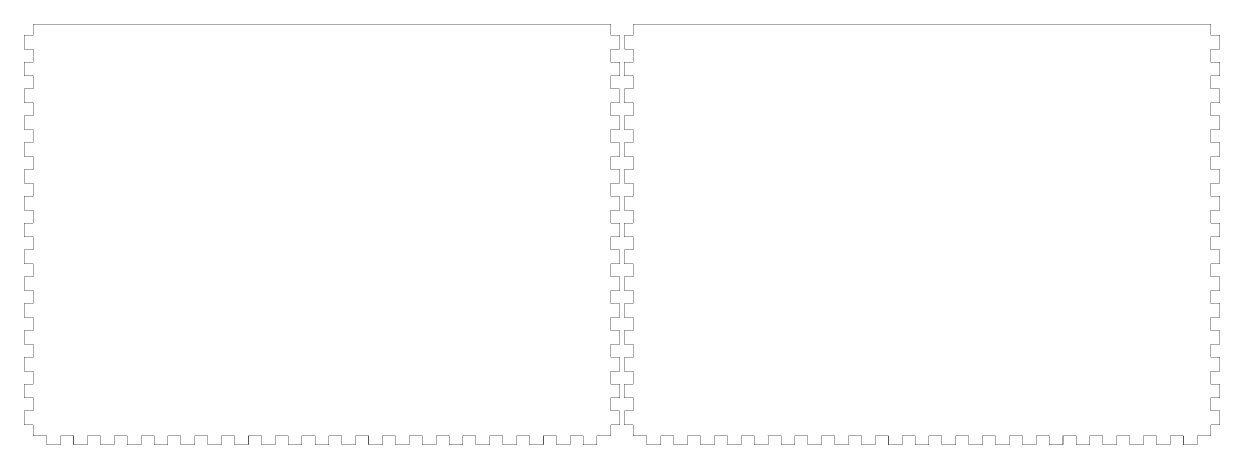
# Model space of a CAD drawing. Extents: x 1 to 1342, y 1 to 618.
# Drawn here: x 673 to 1342, y 1 to 237 of the extents above; entities that cross this region are included whole.
import ezdxf

# ---------------------------------------------------------------- set-up
doc = ezdxf.new("R2010")
doc.units = 0
doc.layers.get('0').update_dxf_attribs({"linetype": 'CONTINUOUS'})

msp = doc.modelspace()

# ---------------------------------------------------------------- linework, layer by layer
at = {"color": 0, "const_width": 0.2}
for points in [[(677.778, 236.761), (677.76, 236.761), (677.704, 236.732), (677.676, 236.678), (677.676, 236.66)], [(677.676, 236.66), (677.676, 230.411)], [(1000.78, 236.761), (677.778, 236.761)], [(1000.88, 236.66), (1000.88, 236.678), (1000.85, 236.732), (1000.79, 236.761), (1000.78, 236.761)], [(1000.88, 230.411), (1000.88, 236.66)], [(1013.48, 236.761), (1013.46, 236.761), (1013.4, 236.732), (1013.38, 236.678), (1013.38, 236.66)], [(1013.38, 236.66), (1013.38, 230.411)], [(1336.48, 236.761), (1013.48, 236.761)], [(1336.58, 236.66), (1336.58, 236.678), (1336.55, 236.732), (1336.49, 236.761), (1336.48, 236.761)], [(1336.58, 230.411), (1336.58, 236.66)], [(677.778, 230.511), (672.779, 230.511), (672.761, 230.511), (672.705, 230.482), (672.677, 230.429), (672.677, 230.411)], [(672.677, 230.411), (672.677, 222.91), (672.677, 222.893), (672.705, 222.84), (672.761, 222.81), (672.779, 222.81)], [(677.676, 230.411), (677.676, 230.429), (677.704, 230.482), (677.76, 230.511), (677.778, 230.511)], [(1005.78, 230.511), (1000.78, 230.511), (1000.79, 230.511), (1000.85, 230.482), (1000.88, 230.429), (1000.88, 230.411)], [(1005.88, 222.91), (1005.88, 230.411), (1005.88, 230.429), (1005.85, 230.482), (1005.79, 230.511), (1005.78, 230.511)], [(1013.48, 230.511), (1008.48, 230.511), (1008.46, 230.511), (1008.4, 230.482), (1008.38, 230.429), (1008.38, 230.411)], [(1008.38, 230.411), (1008.38, 222.91), (1008.38, 222.893), (1008.4, 222.84), (1008.46, 222.81), (1008.48, 222.81)], [(1013.38, 230.411), (1013.38, 230.429), (1013.4, 230.482), (1013.46, 230.511), (1013.48, 230.511)], [(1341.48, 230.511), (1336.48, 230.511), (1336.49, 230.511), (1336.55, 230.482), (1336.58, 230.429), (1336.58, 230.411)], [(1341.58, 222.91), (1341.58, 230.411), (1341.58, 230.429), (1341.55, 230.482), (1341.49, 230.511), (1341.48, 230.511)], [(672.779, 222.81), (677.778, 222.81), (677.76, 222.81), (677.704, 222.84), (677.676, 222.893), (677.676, 222.91)], [(677.676, 222.91), (677.676, 215.409)], [(1000.88, 222.91), (1000.88, 222.893), (1000.85, 222.84), (1000.79, 222.81), (1000.78, 222.81)], [(1000.78, 222.81), (1005.78, 222.81), (1005.79, 222.81), (1005.85, 222.84), (1005.88, 222.893), (1005.88, 222.91)], [(1000.88, 215.409), (1000.88, 222.91)], [(1008.48, 222.81), (1013.48, 222.81), (1013.46, 222.81), (1013.4, 222.84), (1013.38, 222.893), (1013.38, 222.91)], [(1013.38, 222.91), (1013.38, 215.409)], [(1336.58, 222.91), (1336.58, 222.893), (1336.55, 222.84), (1336.49, 222.81), (1336.48, 222.81)], [(1336.48, 222.81), (1341.48, 222.81), (1341.49, 222.81), (1341.55, 222.84), (1341.58, 222.893), (1341.58, 222.91)], [(1336.58, 215.409), (1336.58, 222.91)], [(677.778, 215.51), (672.779, 215.51), (672.761, 215.51), (672.705, 215.481), (672.677, 215.427), (672.677, 215.409)], [(672.677, 215.409), (672.677, 207.909), (672.677, 207.892), (672.705, 207.838), (672.761, 207.808), (672.779, 207.808)], [(677.676, 215.409), (677.676, 215.427), (677.704, 215.481), (677.76, 215.51), (677.778, 215.51)], [(1005.78, 215.51), (1000.78, 215.51), (1000.79, 215.51), (1000.85, 215.481), (1000.88, 215.427), (1000.88, 215.409)], [(1005.88, 207.909), (1005.88, 215.409), (1005.88, 215.427), (1005.85, 215.481), (1005.79, 215.51), (1005.78, 215.51)], [(1013.48, 215.51), (1008.48, 215.51), (1008.46, 215.51), (1008.4, 215.481), (1008.38, 215.427), (1008.38, 215.409)], [(1008.38, 215.409), (1008.38, 207.909), (1008.38, 207.892), (1008.4, 207.838), (1008.46, 207.808), (1008.48, 207.808)], [(1013.38, 215.409), (1013.38, 215.427), (1013.4, 215.481), (1013.46, 215.51), (1013.48, 215.51)], [(1341.48, 215.51), (1336.48, 215.51), (1336.49, 215.51), (1336.55, 215.481), (1336.58, 215.427), (1336.58, 215.409)], [(1341.58, 207.909), (1341.58, 215.409), (1341.58, 215.427), (1341.55, 215.481), (1341.49, 215.51), (1341.48, 215.51)], [(672.779, 207.808), (677.778, 207.808), (677.76, 207.808), (677.704, 207.838), (677.676, 207.892), (677.676, 207.909)], [(677.676, 207.909), (677.676, 200.408)], [(1000.88, 207.909), (1000.88, 207.892), (1000.85, 207.838), (1000.79, 207.808), (1000.78, 207.808)], [(1000.78, 207.808), (1005.78, 207.808), (1005.79, 207.808), (1005.85, 207.838), (1005.88, 207.892), (1005.88, 207.909)], [(1000.88, 200.408), (1000.88, 207.909)], [(1008.48, 207.808), (1013.48, 207.808), (1013.46, 207.808), (1013.4, 207.838), (1013.38, 207.892), (1013.38, 207.909)], [(1013.38, 207.909), (1013.38, 200.408)], [(1336.58, 207.909), (1336.58, 207.892), (1336.55, 207.838), (1336.49, 207.808), (1336.48, 207.808)], [(1336.48, 207.808), (1341.48, 207.808), (1341.49, 207.808), (1341.55, 207.838), (1341.58, 207.892), (1341.58, 207.909)], [(1336.58, 200.408), (1336.58, 207.909)], [(677.778, 200.509), (672.779, 200.509), (672.761, 200.509), (672.705, 200.48), (672.677, 200.426), (672.677, 200.408)], [(672.677, 200.408), (672.677, 192.907), (672.677, 192.891), (672.705, 192.837), (672.761, 192.807), (672.779, 192.807)], [(677.676, 200.408), (677.676, 200.426), (677.704, 200.48), (677.76, 200.509), (677.778, 200.509)], [(1005.78, 200.509), (1000.78, 200.509), (1000.79, 200.509), (1000.85, 200.48), (1000.88, 200.426), (1000.88, 200.408)], [(1005.88, 192.907), (1005.88, 200.408), (1005.88, 200.426), (1005.85, 200.48), (1005.79, 200.509), (1005.78, 200.509)], [(1013.48, 200.509), (1008.48, 200.509), (1008.46, 200.509), (1008.4, 200.48), (1008.38, 200.426), (1008.38, 200.408)], [(1008.38, 200.408), (1008.38, 192.907), (1008.38, 192.891), (1008.4, 192.837), (1008.46, 192.807), (1008.48, 192.807)], [(1013.38, 200.408), (1013.38, 200.426), (1013.4, 200.48), (1013.46, 200.509), (1013.48, 200.509)], [(1341.48, 200.509), (1336.48, 200.509), (1336.49, 200.509), (1336.55, 200.48), (1336.58, 200.426), (1336.58, 200.408)], [(1341.58, 192.907), (1341.58, 200.408), (1341.58, 200.426), (1341.55, 200.48), (1341.49, 200.509), (1341.48, 200.509)], [(672.779, 192.807), (677.778, 192.807), (677.76, 192.807), (677.704, 192.837), (677.676, 192.891), (677.676, 192.907)], [(677.676, 192.907), (677.676, 185.407)], [(1000.88, 192.907), (1000.88, 192.891), (1000.85, 192.837), (1000.79, 192.807), (1000.78, 192.807)], [(1000.78, 192.807), (1005.78, 192.807), (1005.79, 192.807), (1005.85, 192.837), (1005.88, 192.891), (1005.88, 192.907)], [(1000.88, 185.407), (1000.88, 192.907)], [(1008.48, 192.807), (1013.48, 192.807), (1013.46, 192.807), (1013.4, 192.837), (1013.38, 192.891), (1013.38, 192.907)], [(1013.38, 192.907), (1013.38, 185.407)], [(1336.58, 192.907), (1336.58, 192.891), (1336.55, 192.837), (1336.49, 192.807), (1336.48, 192.807)], [(1336.48, 192.807), (1341.48, 192.807), (1341.49, 192.807), (1341.55, 192.837), (1341.58, 192.891), (1341.58, 192.907)], [(1336.58, 185.407), (1336.58, 192.907)], [(677.778, 185.507), (672.779, 185.507), (672.761, 185.507), (672.705, 185.479), (672.677, 185.425), (672.677, 185.407)], [(672.677, 185.407), (672.677, 177.906), (672.677, 177.89), (672.705, 177.836), (672.761, 177.806), (672.779, 177.806)], [(677.676, 185.407), (677.676, 185.425), (677.704, 185.479), (677.76, 185.507), (677.778, 185.507)], [(1005.78, 185.507), (1000.78, 185.507), (1000.79, 185.507), (1000.85, 185.479), (1000.88, 185.425), (1000.88, 185.407)], [(1005.88, 177.906), (1005.88, 185.407), (1005.88, 185.425), (1005.85, 185.479), (1005.79, 185.507), (1005.78, 185.507)], [(1013.48, 185.507), (1008.48, 185.507), (1008.46, 185.507), (1008.4, 185.479), (1008.38, 185.425), (1008.38, 185.407)], [(1008.38, 185.407), (1008.38, 177.906), (1008.38, 177.89), (1008.4, 177.836), (1008.46, 177.806), (1008.48, 177.806)], [(1013.38, 185.407), (1013.38, 185.425), (1013.4, 185.479), (1013.46, 185.507), (1013.48, 185.507)], [(1341.48, 185.507), (1336.48, 185.507), (1336.49, 185.507), (1336.55, 185.479), (1336.58, 185.425), (1336.58, 185.407)], [(1341.58, 177.906), (1341.58, 185.407), (1341.58, 185.425), (1341.55, 185.479), (1341.49, 185.507), (1341.48, 185.507)], [(672.779, 177.806), (677.778, 177.806), (677.76, 177.806), (677.704, 177.836), (677.676, 177.89), (677.676, 177.906)], [(677.676, 177.906), (677.676, 170.405)], [(1000.88, 177.906), (1000.88, 177.89), (1000.85, 177.836), (1000.79, 177.806), (1000.78, 177.806)], [(1000.78, 177.806), (1005.78, 177.806), (1005.79, 177.806), (1005.85, 177.836), (1005.88, 177.89), (1005.88, 177.906)], [(1000.88, 170.405), (1000.88, 177.906)], [(1008.48, 177.806), (1013.48, 177.806), (1013.46, 177.806), (1013.4, 177.836), (1013.38, 177.89), (1013.38, 177.906)], [(1013.38, 177.906), (1013.38, 170.405)], [(1336.58, 177.906), (1336.58, 177.89), (1336.55, 177.836), (1336.49, 177.806), (1336.48, 177.806)], [(1336.48, 177.806), (1341.48, 177.806), (1341.49, 177.806), (1341.55, 177.836), (1341.58, 177.89), (1341.58, 177.906)], [(1336.58, 170.405), (1336.58, 177.906)], [(677.778, 170.506), (672.779, 170.506), (672.761, 170.506), (672.705, 170.477), (672.677, 170.423), (672.677, 170.405)], [(672.677, 170.405), (672.677, 162.905), (672.677, 162.888), (672.705, 162.834), (672.761, 162.804), (672.779, 162.804)], [(677.676, 170.405), (677.676, 170.423), (677.704, 170.477), (677.76, 170.506), (677.778, 170.506)], [(1005.78, 170.506), (1000.78, 170.506), (1000.79, 170.506), (1000.85, 170.477), (1000.88, 170.423), (1000.88, 170.405)], [(1005.88, 162.905), (1005.88, 170.405), (1005.88, 170.423), (1005.85, 170.477), (1005.79, 170.506), (1005.78, 170.506)], [(1013.48, 170.506), (1008.48, 170.506), (1008.46, 170.506), (1008.4, 170.477), (1008.38, 170.423), (1008.38, 170.405)], [(1008.38, 170.405), (1008.38, 162.905), (1008.38, 162.888), (1008.4, 162.834), (1008.46, 162.804), (1008.48, 162.804)], [(1013.38, 170.405), (1013.38, 170.423), (1013.4, 170.477), (1013.46, 170.506), (1013.48, 170.506)], [(1341.48, 170.506), (1336.48, 170.506), (1336.49, 170.506), (1336.55, 170.477), (1336.58, 170.423), (1336.58, 170.405)], [(1341.58, 162.905), (1341.58, 170.405), (1341.58, 170.423), (1341.55, 170.477), (1341.49, 170.506), (1341.48, 170.506)], [(672.779, 162.804), (677.778, 162.804), (677.76, 162.804), (677.704, 162.834), (677.676, 162.888), (677.676, 162.905)], [(677.676, 162.905), (677.676, 155.404)], [(1000.88, 162.905), (1000.88, 162.888), (1000.85, 162.834), (1000.79, 162.804), (1000.78, 162.804)], [(1000.78, 162.804), (1005.78, 162.804), (1005.79, 162.804), (1005.85, 162.834), (1005.88, 162.888), (1005.88, 162.905)], [(1000.88, 155.404), (1000.88, 162.905)], [(1008.48, 162.804), (1013.48, 162.804), (1013.46, 162.804), (1013.4, 162.834), (1013.38, 162.888), (1013.38, 162.905)], [(1013.38, 162.905), (1013.38, 155.404)], [(1336.58, 162.905), (1336.58, 162.888), (1336.55, 162.834), (1336.49, 162.804), (1336.48, 162.804)], [(1336.48, 162.804), (1341.48, 162.804), (1341.49, 162.804), (1341.55, 162.834), (1341.58, 162.888), (1341.58, 162.905)], [(1336.58, 155.404), (1336.58, 162.905)], [(677.778, 155.505), (672.779, 155.505), (672.761, 155.505), (672.705, 155.476), (672.677, 155.422), (672.677, 155.404)], [(672.677, 155.404), (672.677, 147.903), (672.677, 147.887), (672.705, 147.833), (672.761, 147.803), (672.779, 147.803)], [(677.676, 155.404), (677.676, 155.422), (677.704, 155.476), (677.76, 155.505), (677.778, 155.505)], [(1005.78, 155.505), (1000.78, 155.505), (1000.79, 155.505), (1000.85, 155.476), (1000.88, 155.422), (1000.88, 155.404)], [(1005.88, 147.903), (1005.88, 155.404), (1005.88, 155.422), (1005.85, 155.476), (1005.79, 155.505), (1005.78, 155.505)], [(1013.48, 155.505), (1008.48, 155.505), (1008.46, 155.505), (1008.4, 155.476), (1008.38, 155.422), (1008.38, 155.404)], [(1008.38, 155.404), (1008.38, 147.903), (1008.38, 147.887), (1008.4, 147.833), (1008.46, 147.803), (1008.48, 147.803)], [(1013.38, 155.404), (1013.38, 155.422), (1013.4, 155.476), (1013.46, 155.505), (1013.48, 155.505)], [(1341.48, 155.505), (1336.48, 155.505), (1336.49, 155.505), (1336.55, 155.476), (1336.58, 155.422), (1336.58, 155.404)], [(1341.58, 147.903), (1341.58, 155.404), (1341.58, 155.422), (1341.55, 155.476), (1341.49, 155.505), (1341.48, 155.505)], [(672.779, 147.803), (677.778, 147.803), (677.76, 147.803), (677.704, 147.833), (677.676, 147.887), (677.676, 147.903)], [(677.676, 147.903), (677.676, 140.403)], [(1000.88, 147.903), (1000.88, 147.887), (1000.85, 147.833), (1000.79, 147.803), (1000.78, 147.803)], [(1000.78, 147.803), (1005.78, 147.803), (1005.79, 147.803), (1005.85, 147.833), (1005.88, 147.887), (1005.88, 147.903)], [(1000.88, 140.403), (1000.88, 147.903)], [(1008.48, 147.803), (1013.48, 147.803), (1013.46, 147.803), (1013.4, 147.833), (1013.38, 147.887), (1013.38, 147.903)], [(1013.38, 147.903), (1013.38, 140.403)], [(1336.58, 147.903), (1336.58, 147.887), (1336.55, 147.833), (1336.49, 147.803), (1336.48, 147.803)], [(1336.48, 147.803), (1341.48, 147.803), (1341.49, 147.803), (1341.55, 147.833), (1341.58, 147.887), (1341.58, 147.903)], [(1336.58, 140.403), (1336.58, 147.903)], [(677.778, 140.503), (672.779, 140.503), (672.761, 140.503), (672.705, 140.474), (672.677, 140.421), (672.677, 140.403)], [(677.676, 140.403), (677.676, 140.421), (677.704, 140.474), (677.76, 140.503), (677.778, 140.503)], [(1005.78, 140.503), (1000.78, 140.503), (1000.79, 140.503), (1000.85, 140.474), (1000.88, 140.421), (1000.88, 140.403)], [(1005.88, 132.902), (1005.88, 140.403), (1005.88, 140.421), (1005.85, 140.474), (1005.79, 140.503), (1005.78, 140.503)], [(1013.48, 140.503), (1008.48, 140.503), (1008.46, 140.503), (1008.4, 140.474), (1008.38, 140.421), (1008.38, 140.403)], [(1013.38, 140.403), (1013.38, 140.421), (1013.4, 140.474), (1013.46, 140.503), (1013.48, 140.503)], [(1341.48, 140.503), (1336.48, 140.503), (1336.49, 140.503), (1336.55, 140.474), (1336.58, 140.421), (1336.58, 140.403)], [(1341.58, 132.902), (1341.58, 140.403), (1341.58, 140.421), (1341.55, 140.474), (1341.49, 140.503), (1341.48, 140.503)], [(672.677, 140.403), (672.677, 132.902), (672.677, 132.886), (672.705, 132.832), (672.761, 132.801), (672.779, 132.801)], [(1008.38, 140.403), (1008.38, 132.902), (1008.38, 132.886), (1008.4, 132.832), (1008.46, 132.801), (1008.48, 132.801)], [(672.779, 132.801), (677.778, 132.801), (677.76, 132.801), (677.704, 132.832), (677.676, 132.886), (677.676, 132.902)], [(677.676, 132.902), (677.676, 125.402)], [(1000.88, 132.902), (1000.88, 132.886), (1000.85, 132.832), (1000.79, 132.801), (1000.78, 132.801)], [(1000.78, 132.801), (1005.78, 132.801), (1005.79, 132.801), (1005.85, 132.832), (1005.88, 132.886), (1005.88, 132.902)], [(1000.88, 125.402), (1000.88, 132.902)], [(1008.48, 132.801), (1013.48, 132.801), (1013.46, 132.801), (1013.4, 132.832), (1013.38, 132.886), (1013.38, 132.902)], [(1013.38, 132.902), (1013.38, 125.402)], [(1336.58, 132.902), (1336.58, 132.886), (1336.55, 132.832), (1336.49, 132.801), (1336.48, 132.801)], [(1336.48, 132.801), (1341.48, 132.801), (1341.49, 132.801), (1341.55, 132.832), (1341.58, 132.886), (1341.58, 132.902)], [(1336.58, 125.402), (1336.58, 132.902)], [(677.778, 125.502), (672.779, 125.502), (672.761, 125.502), (672.705, 125.473), (672.677, 125.42), (672.677, 125.402)], [(672.677, 125.402), (672.677, 117.901), (672.677, 117.884), (672.705, 117.831), (672.761, 117.8), (672.779, 117.8)], [(677.676, 125.402), (677.676, 125.42), (677.704, 125.473), (677.76, 125.502), (677.778, 125.502)], [(1005.78, 125.502), (1000.78, 125.502), (1000.79, 125.502), (1000.85, 125.473), (1000.88, 125.42), (1000.88, 125.402)], [(1005.88, 117.901), (1005.88, 125.402), (1005.88, 125.42), (1005.85, 125.473), (1005.79, 125.502), (1005.78, 125.502)], [(1013.48, 125.502), (1008.48, 125.502), (1008.46, 125.502), (1008.4, 125.473), (1008.38, 125.42), (1008.38, 125.402)], [(1008.38, 125.402), (1008.38, 117.901), (1008.38, 117.884), (1008.4, 117.831), (1008.46, 117.8), (1008.48, 117.8)], [(1013.38, 125.402), (1013.38, 125.42), (1013.4, 125.473), (1013.46, 125.502), (1013.48, 125.502)], [(1341.48, 125.502), (1336.48, 125.502), (1336.49, 125.502), (1336.55, 125.473), (1336.58, 125.42), (1336.58, 125.402)], [(1341.58, 117.901), (1341.58, 125.402), (1341.58, 125.42), (1341.55, 125.473), (1341.49, 125.502), (1341.48, 125.502)], [(672.779, 117.8), (677.778, 117.8), (677.76, 117.8), (677.704, 117.831), (677.676, 117.884), (677.676, 117.901)], [(677.676, 117.901), (677.676, 110.4)], [(1000.88, 117.901), (1000.88, 117.884), (1000.85, 117.831), (1000.79, 117.8), (1000.78, 117.8)], [(1000.78, 117.8), (1005.78, 117.8), (1005.79, 117.8), (1005.85, 117.831), (1005.88, 117.884), (1005.88, 117.901)], [(1000.88, 110.4), (1000.88, 117.901)], [(1008.48, 117.8), (1013.48, 117.8), (1013.46, 117.8), (1013.4, 117.831), (1013.38, 117.884), (1013.38, 117.901)], [(1013.38, 117.901), (1013.38, 110.4)], [(1336.58, 117.901), (1336.58, 117.884), (1336.55, 117.831), (1336.49, 117.8), (1336.48, 117.8)], [(1336.48, 117.8), (1341.48, 117.8), (1341.49, 117.8), (1341.55, 117.831), (1341.58, 117.884), (1341.58, 117.901)], [(1336.58, 110.4), (1336.58, 117.901)], [(677.778, 110.501), (672.779, 110.501), (672.761, 110.501), (672.705, 110.472), (672.677, 110.418), (672.677, 110.4)], [(672.677, 110.4), (672.677, 102.9), (672.677, 102.883), (672.705, 102.829), (672.761, 102.799), (672.779, 102.799)], [(677.676, 110.4), (677.676, 110.418), (677.704, 110.472), (677.76, 110.501), (677.778, 110.501)], [(1005.78, 110.501), (1000.78, 110.501), (1000.79, 110.501), (1000.85, 110.472), (1000.88, 110.418), (1000.88, 110.4)], [(1005.88, 102.9), (1005.88, 110.4), (1005.88, 110.418), (1005.85, 110.472), (1005.79, 110.501), (1005.78, 110.501)], [(1013.48, 110.501), (1008.48, 110.501), (1008.46, 110.501), (1008.4, 110.472), (1008.38, 110.418), (1008.38, 110.4)], [(1008.38, 110.4), (1008.38, 102.9), (1008.38, 102.883), (1008.4, 102.829), (1008.46, 102.799), (1008.48, 102.799)], [(1013.38, 110.4), (1013.38, 110.418), (1013.4, 110.472), (1013.46, 110.501), (1013.48, 110.501)], [(1341.48, 110.501), (1336.48, 110.501), (1336.49, 110.501), (1336.55, 110.472), (1336.58, 110.418), (1336.58, 110.4)], [(1341.58, 102.9), (1341.58, 110.4), (1341.58, 110.418), (1341.55, 110.472), (1341.49, 110.501), (1341.48, 110.501)], [(672.779, 102.799), (677.778, 102.799), (677.76, 102.799), (677.704, 102.829), (677.676, 102.883), (677.676, 102.9)], [(677.676, 102.9), (677.676, 95.3989)], [(1000.88, 102.9), (1000.88, 102.883), (1000.85, 102.829), (1000.79, 102.799), (1000.78, 102.799)], [(1000.78, 102.799), (1005.78, 102.799), (1005.79, 102.799), (1005.85, 102.829), (1005.88, 102.883), (1005.88, 102.9)], [(1000.88, 95.3989), (1000.88, 102.9)], [(1008.48, 102.799), (1013.48, 102.799), (1013.46, 102.799), (1013.4, 102.829), (1013.38, 102.883), (1013.38, 102.9)], [(1013.38, 102.9), (1013.38, 95.3989)], [(1336.58, 102.9), (1336.58, 102.883), (1336.55, 102.829), (1336.49, 102.799), (1336.48, 102.799)], [(1336.48, 102.799), (1341.48, 102.799), (1341.49, 102.799), (1341.55, 102.829), (1341.58, 102.883), (1341.58, 102.9)], [(1336.58, 95.3989), (1336.58, 102.9)], [(677.778, 95.4994), (672.779, 95.4994), (672.761, 95.4994), (672.705, 95.4705), (672.677, 95.4169), (672.677, 95.3989)], [(672.677, 95.3989), (672.677, 87.8981), (672.677, 87.8815), (672.705, 87.8279), (672.761, 87.7976), (672.779, 87.7976)], [(677.676, 95.3989), (677.676, 95.4169), (677.704, 95.4705), (677.76, 95.4994), (677.778, 95.4994)], [(1005.78, 95.4994), (1000.78, 95.4994), (1000.79, 95.4994), (1000.85, 95.4705), (1000.88, 95.4169), (1000.88, 95.3989)], [(1005.88, 87.8981), (1005.88, 95.3989), (1005.88, 95.4169), (1005.85, 95.4705), (1005.79, 95.4994), (1005.78, 95.4994)], [(1013.48, 95.4994), (1008.48, 95.4994), (1008.46, 95.4994), (1008.4, 95.4705), (1008.38, 95.4169), (1008.38, 95.3989)], [(1008.38, 95.3989), (1008.38, 87.8981), (1008.38, 87.8815), (1008.4, 87.8279), (1008.46, 87.7976), (1008.48, 87.7976)], [(1013.38, 95.3989), (1013.38, 95.4169), (1013.4, 95.4705), (1013.46, 95.4994), (1013.48, 95.4994)], [(1341.48, 95.4994), (1336.48, 95.4994), (1336.49, 95.4994), (1336.55, 95.4705), (1336.58, 95.4169), (1336.58, 95.3989)], [(1341.58, 87.8981), (1341.58, 95.3989), (1341.58, 95.4169), (1341.55, 95.4705), (1341.49, 95.4994), (1341.48, 95.4994)], [(672.779, 87.7976), (677.778, 87.7976), (677.76, 87.7976), (677.704, 87.8279), (677.676, 87.8815), (677.676, 87.8981)], [(677.676, 87.8981), (677.676, 80.3973)], [(1000.88, 87.8981), (1000.88, 87.8815), (1000.85, 87.8279), (1000.79, 87.7976), (1000.78, 87.7976)], [(1000.78, 87.7976), (1005.78, 87.7976), (1005.79, 87.7976), (1005.85, 87.8279), (1005.88, 87.8815), (1005.88, 87.8981)], [(1000.88, 80.3973), (1000.88, 87.8981)], [(1008.48, 87.7976), (1013.48, 87.7976), (1013.46, 87.7976), (1013.4, 87.8279), (1013.38, 87.8815), (1013.38, 87.8981)], [(1013.38, 87.8981), (1013.38, 80.3973)], [(1336.58, 87.8981), (1336.58, 87.8815), (1336.55, 87.8279), (1336.49, 87.7976), (1336.48, 87.7976)], [(1336.48, 87.7976), (1341.48, 87.7976), (1341.49, 87.7976), (1341.55, 87.8279), (1341.58, 87.8815), (1341.58, 87.8981)], [(1336.58, 80.3973), (1336.58, 87.8981)], [(677.778, 80.4982), (672.779, 80.4982), (672.761, 80.4982), (672.705, 80.4693), (672.677, 80.4153), (672.677, 80.3973)], [(672.677, 80.3973), (672.677, 72.8969), (672.677, 72.8804), (672.705, 72.8267), (672.761, 72.7964), (672.779, 72.7964)], [(677.676, 80.3973), (677.676, 80.4153), (677.704, 80.4693), (677.76, 80.4982), (677.778, 80.4982)], [(1005.78, 80.4982), (1000.78, 80.4982), (1000.79, 80.4982), (1000.85, 80.4693), (1000.88, 80.4153), (1000.88, 80.3973)], [(1005.88, 72.8969), (1005.88, 80.3973), (1005.88, 80.4153), (1005.85, 80.4693), (1005.79, 80.4982), (1005.78, 80.4982)], [(1013.48, 80.4982), (1008.48, 80.4982), (1008.46, 80.4982), (1008.4, 80.4693), (1008.38, 80.4153), (1008.38, 80.3973)], [(1008.38, 80.3973), (1008.38, 72.8969), (1008.38, 72.8804), (1008.4, 72.8267), (1008.46, 72.7964), (1008.48, 72.7964)], [(1013.38, 80.3973), (1013.38, 80.4153), (1013.4, 80.4693), (1013.46, 80.4982), (1013.48, 80.4982)], [(1341.48, 80.4982), (1336.48, 80.4982), (1336.49, 80.4982), (1336.55, 80.4693), (1336.58, 80.4153), (1336.58, 80.3973)], [(1341.58, 72.8969), (1341.58, 80.3973), (1341.58, 80.4153), (1341.55, 80.4693), (1341.49, 80.4982), (1341.48, 80.4982)], [(672.779, 72.7964), (677.778, 72.7964), (677.76, 72.7964), (677.704, 72.8267), (677.676, 72.8804), (677.676, 72.8969)], [(677.676, 72.8969), (677.676, 65.3962)], [(1000.88, 72.8969), (1000.88, 72.8804), (1000.85, 72.8267), (1000.79, 72.7964), (1000.78, 72.7964)], [(1000.78, 72.7964), (1005.78, 72.7964), (1005.79, 72.7964), (1005.85, 72.8267), (1005.88, 72.8804), (1005.88, 72.8969)], [(1000.88, 65.3962), (1000.88, 72.8969)], [(1008.48, 72.7964), (1013.48, 72.7964), (1013.46, 72.7964), (1013.4, 72.8267), (1013.38, 72.8804), (1013.38, 72.8969)], [(1013.38, 72.8969), (1013.38, 65.3962)], [(1336.58, 72.8969), (1336.58, 72.8804), (1336.55, 72.8267), (1336.49, 72.7964), (1336.48, 72.7964)], [(1336.48, 72.7964), (1341.48, 72.7964), (1341.49, 72.7964), (1341.55, 72.8267), (1341.58, 72.8804), (1341.58, 72.8969)], [(1336.58, 65.3962), (1336.58, 72.8969)], [(677.778, 65.4967), (672.779, 65.4967), (672.761, 65.4967), (672.705, 65.4678), (672.677, 65.4142), (672.677, 65.3962)], [(672.677, 65.3962), (672.677, 57.8954), (672.677, 57.8788), (672.705, 57.8252), (672.761, 57.7949), (672.779, 57.7949)], [(677.676, 65.3962), (677.676, 65.4142), (677.704, 65.4678), (677.76, 65.4967), (677.778, 65.4967)], [(1005.78, 65.4967), (1000.78, 65.4967), (1000.79, 65.4967), (1000.85, 65.4678), (1000.88, 65.4142), (1000.88, 65.3962)], [(1005.88, 57.8954), (1005.88, 65.3962), (1005.88, 65.4142), (1005.85, 65.4678), (1005.79, 65.4967), (1005.78, 65.4967)], [(1013.48, 65.4967), (1008.48, 65.4967), (1008.46, 65.4967), (1008.4, 65.4678), (1008.38, 65.4142), (1008.38, 65.3962)], [(1008.38, 65.3962), (1008.38, 57.8954), (1008.38, 57.8788), (1008.4, 57.8252), (1008.46, 57.7949), (1008.48, 57.7949)], [(1013.38, 65.3962), (1013.38, 65.4142), (1013.4, 65.4678), (1013.46, 65.4967), (1013.48, 65.4967)], [(1341.48, 65.4967), (1336.48, 65.4967), (1336.49, 65.4967), (1336.55, 65.4678), (1336.58, 65.4142), (1336.58, 65.3962)], [(1341.58, 57.8954), (1341.58, 65.3962), (1341.58, 65.4142), (1341.55, 65.4678), (1341.49, 65.4967), (1341.48, 65.4967)], [(672.779, 57.7949), (677.778, 57.7949), (677.76, 57.7949), (677.704, 57.8252), (677.676, 57.8788), (677.676, 57.8954)], [(677.676, 57.8954), (677.676, 50.395)], [(1000.88, 57.8954), (1000.88, 57.8788), (1000.85, 57.8252), (1000.79, 57.7949), (1000.78, 57.7949)], [(1000.78, 57.7949), (1005.78, 57.7949), (1005.79, 57.7949), (1005.85, 57.8252), (1005.88, 57.8788), (1005.88, 57.8954)], [(1000.88, 50.395), (1000.88, 57.8954)], [(1008.48, 57.7949), (1013.48, 57.7949), (1013.46, 57.7949), (1013.4, 57.8252), (1013.38, 57.8788), (1013.38, 57.8954)], [(1013.38, 57.8954), (1013.38, 50.395)], [(1336.58, 57.8954), (1336.58, 57.8788), (1336.55, 57.8252), (1336.49, 57.7949), (1336.48, 57.7949)], [(1336.48, 57.7949), (1341.48, 57.7949), (1341.49, 57.7949), (1341.55, 57.8252), (1341.58, 57.8788), (1341.58, 57.8954)], [(1336.58, 50.395), (1336.58, 57.8954)], [(677.778, 50.4956), (672.779, 50.4956), (672.761, 50.4956), (672.705, 50.4666), (672.677, 50.4126), (672.677, 50.395)], [(672.677, 50.395), (672.677, 42.8942), (672.677, 42.8777), (672.705, 42.824), (672.761, 42.7937), (672.779, 42.7937)], [(677.676, 50.395), (677.676, 50.4126), (677.704, 50.4666), (677.76, 50.4956), (677.778, 50.4956)], [(1005.78, 50.4956), (1000.78, 50.4956), (1000.79, 50.4956), (1000.85, 50.4666), (1000.88, 50.4126), (1000.88, 50.395)], [(1005.88, 42.8942), (1005.88, 50.395), (1005.88, 50.4126), (1005.85, 50.4666), (1005.79, 50.4956), (1005.78, 50.4956)], [(1013.48, 50.4956), (1008.48, 50.4956), (1008.46, 50.4956), (1008.4, 50.4666), (1008.38, 50.4126), (1008.38, 50.395)], [(1008.38, 50.395), (1008.38, 42.8942), (1008.38, 42.8777), (1008.4, 42.824), (1008.46, 42.7937), (1008.48, 42.7937)], [(1013.38, 50.395), (1013.38, 50.4126), (1013.4, 50.4666), (1013.46, 50.4956), (1013.48, 50.4956)], [(1341.48, 50.4956), (1336.48, 50.4956), (1336.49, 50.4956), (1336.55, 50.4666), (1336.58, 50.4126), (1336.58, 50.395)], [(1341.58, 42.8942), (1341.58, 50.395), (1341.58, 50.4126), (1341.55, 50.4666), (1341.49, 50.4956), (1341.48, 50.4956)], [(672.779, 42.7937), (677.778, 42.7937), (677.76, 42.7937), (677.704, 42.824), (677.676, 42.8777), (677.676, 42.8942)], [(677.676, 42.8942), (677.676, 35.3935)], [(1000.88, 42.8942), (1000.88, 42.8777), (1000.85, 42.824), (1000.79, 42.7937), (1000.78, 42.7937)], [(1000.78, 42.7937), (1005.78, 42.7937), (1005.79, 42.7937), (1005.85, 42.824), (1005.88, 42.8777), (1005.88, 42.8942)], [(1000.88, 35.3935), (1000.88, 42.8942)], [(1008.48, 42.7937), (1013.48, 42.7937), (1013.46, 42.7937), (1013.4, 42.824), (1013.38, 42.8777), (1013.38, 42.8942)], [(1013.38, 42.8942), (1013.38, 35.3935)], [(1336.58, 42.8942), (1336.58, 42.8777), (1336.55, 42.824), (1336.49, 42.7937), (1336.48, 42.7937)], [(1336.48, 42.7937), (1341.48, 42.7937), (1341.49, 42.7937), (1341.55, 42.824), (1341.58, 42.8777), (1341.58, 42.8942)], [(1336.58, 35.3935), (1336.58, 42.8942)], [(677.778, 35.494), (672.779, 35.494), (672.761, 35.494), (672.705, 35.4651), (672.677, 35.4115), (672.677, 35.3935)], [(672.677, 35.3935), (672.677, 27.8929), (672.677, 27.8763), (672.705, 27.8226), (672.761, 27.7923), (672.779, 27.7923)], [(677.676, 35.3935), (677.676, 35.4115), (677.704, 35.4651), (677.76, 35.494), (677.778, 35.494)], [(1005.78, 35.494), (1000.78, 35.494), (1000.79, 35.494), (1000.85, 35.4651), (1000.88, 35.4115), (1000.88, 35.3935)], [(1005.88, 27.8929), (1005.88, 35.3935), (1005.88, 35.4115), (1005.85, 35.4651), (1005.79, 35.494), (1005.78, 35.494)], [(1013.48, 35.494), (1008.48, 35.494), (1008.46, 35.494), (1008.4, 35.4651), (1008.38, 35.4115), (1008.38, 35.3935)], [(1008.38, 35.3935), (1008.38, 27.8929), (1008.38, 27.8763), (1008.4, 27.8226), (1008.46, 27.7923), (1008.48, 27.7923)], [(1013.38, 35.3935), (1013.38, 35.4115), (1013.4, 35.4651), (1013.46, 35.494), (1013.48, 35.494)], [(1341.48, 35.494), (1336.48, 35.494), (1336.49, 35.494), (1336.55, 35.4651), (1336.58, 35.4115), (1336.58, 35.3935)], [(1341.58, 27.8929), (1341.58, 35.3935), (1341.58, 35.4115), (1341.55, 35.4651), (1341.49, 35.494), (1341.48, 35.494)], [(672.779, 27.7923), (677.778, 27.7923), (677.76, 27.7923), (677.704, 27.8226), (677.676, 27.8763), (677.676, 27.8929)], [(677.676, 27.8929), (677.676, 20.3922)], [(1000.88, 27.8929), (1000.88, 27.8763), (1000.85, 27.8226), (1000.79, 27.7923), (1000.78, 27.7923)], [(1000.78, 27.7923), (1005.78, 27.7923), (1005.79, 27.7923), (1005.85, 27.8226), (1005.88, 27.8763), (1005.88, 27.8929)], [(1000.88, 20.3922), (1000.88, 27.8929)], [(1008.48, 27.7923), (1013.48, 27.7923), (1013.46, 27.7923), (1013.4, 27.8226), (1013.38, 27.8763), (1013.38, 27.8929)], [(1013.38, 27.8929), (1013.38, 20.3922)], [(1336.58, 27.8929), (1336.58, 27.8763), (1336.55, 27.8226), (1336.49, 27.7923), (1336.48, 27.7923)], [(1336.48, 27.7923), (1341.48, 27.7923), (1341.49, 27.7923), (1341.55, 27.8226), (1341.58, 27.8763), (1341.58, 27.8929)], [(1336.58, 20.3922), (1336.58, 27.8929)], [(677.778, 20.4928), (672.779, 20.4928), (672.761, 20.4928), (672.705, 20.4639), (672.677, 20.4101), (672.677, 20.3922)], [(672.677, 20.3922), (672.677, 12.8916), (672.677, 12.875), (672.705, 12.8213), (672.761, 12.7909), (672.779, 12.7909)], [(677.676, 20.3922), (677.676, 20.4101), (677.704, 20.4639), (677.76, 20.4928), (677.778, 20.4928)], [(1005.78, 20.4928), (1000.78, 20.4928), (1000.79, 20.4928), (1000.85, 20.4639), (1000.88, 20.4101), (1000.88, 20.3922)], [(1005.88, 12.8916), (1005.88, 20.3922), (1005.88, 20.4101), (1005.85, 20.4639), (1005.79, 20.4928), (1005.78, 20.4928)], [(1013.48, 20.4928), (1008.48, 20.4928), (1008.46, 20.4928), (1008.4, 20.4639), (1008.38, 20.4101), (1008.38, 20.3922)], [(1008.38, 20.3922), (1008.38, 12.8916), (1008.38, 12.875), (1008.4, 12.8213), (1008.46, 12.7909), (1008.48, 12.7909)], [(1013.38, 20.3922), (1013.38, 20.4101), (1013.4, 20.4639), (1013.46, 20.4928), (1013.48, 20.4928)], [(1341.48, 20.4928), (1336.48, 20.4928), (1336.49, 20.4928), (1336.55, 20.4639), (1336.58, 20.4101), (1336.58, 20.3922)], [(1341.58, 12.8916), (1341.58, 20.3922), (1341.58, 20.4101), (1341.55, 20.4639), (1341.49, 20.4928), (1341.48, 20.4928)], [(672.779, 12.7909), (677.778, 12.7909), (677.76, 12.7909), (677.704, 12.8213), (677.676, 12.875), (677.676, 12.8916)], [(677.676, 12.8916), (677.676, 6.64214)], [(677.676, 6.64214), (677.676, 6.62563), (677.704, 6.57186), (677.76, 6.54156), (677.778, 6.54156)], [(685.5, 6.54156), (685.482, 6.54156), (685.43, 6.57186), (685.398, 6.62563), (685.398, 6.64214)], [(685.398, 6.64214), (685.398, 1.64262), (685.398, 1.62609), (685.43, 1.57234), (685.482, 1.54202), (685.5, 1.54202)], [(693.102, 1.64262), (693.102, 6.64214), (693.102, 6.62563), (693.071, 6.57186), (693.018, 6.54156), (693, 6.54156)], [(700.5, 6.54156), (700.483, 6.54156), (700.43, 6.57186), (700.401, 6.62563), (700.401, 6.64214)], [(700.401, 6.64214), (700.401, 1.64262), (700.401, 1.62609), (700.43, 1.57234), (700.483, 1.54202), (700.5, 1.54202)], [(708.103, 1.64262), (708.103, 6.64214), (708.103, 6.62563), (708.071, 6.57186), (708.018, 6.54156), (708, 6.54156)], [(715.504, 6.54156), (715.483, 6.54156), (715.43, 6.57186), (715.402, 6.62563), (715.402, 6.64214)], [(715.402, 6.64214), (715.402, 1.64262), (715.402, 1.62609), (715.43, 1.57234), (715.483, 1.54202), (715.504, 1.54202)], [(723.103, 1.64262), (723.103, 6.64214), (723.103, 6.62563), (723.074, 6.57186), (723.018, 6.54156), (723.004, 6.54156)], [(730.504, 6.54156), (730.486, 6.54156), (730.433, 6.57186), (730.402, 6.62563), (730.402, 6.64214)], [(730.402, 6.64214), (730.402, 1.64262), (730.402, 1.62609), (730.433, 1.57234), (730.486, 1.54202), (730.504, 1.54202)], [(738.106, 1.64262), (738.106, 6.64214), (738.106, 6.62563), (738.075, 6.57186), (738.022, 6.54156), (738.004, 6.54156)], [(745.504, 6.54156), (745.486, 6.54156), (745.434, 6.57186), (745.405, 6.62563), (745.405, 6.64214)], [(745.405, 6.64214), (745.405, 1.64262), (745.405, 1.62609), (745.434, 1.57234), (745.486, 1.54202), (745.504, 1.54202)], [(753.106, 1.64262), (753.106, 6.64214), (753.106, 6.62563), (753.075, 6.57186), (753.022, 6.54156), (753.004, 6.54156)], [(760.508, 6.54156), (760.487, 6.54156), (760.434, 6.57186), (760.405, 6.62563), (760.405, 6.64214)], [(760.405, 6.64214), (760.405, 1.64262), (760.405, 1.62609), (760.434, 1.57234), (760.487, 1.54202), (760.508, 1.54202)], [(768.107, 1.64262), (768.107, 6.64214), (768.107, 6.62563), (768.078, 6.57186), (768.022, 6.54156), (768.008, 6.54156)], [(775.508, 6.54156), (775.49, 6.54156), (775.437, 6.57186), (775.406, 6.62563), (775.406, 6.64214)], [(775.406, 6.64214), (775.406, 1.64262), (775.406, 1.62609), (775.437, 1.57234), (775.49, 1.54202), (775.508, 1.54202)], [(783.11, 1.64262), (783.11, 6.64214), (783.11, 6.62563), (783.078, 6.57186), (783.026, 6.54156), (783.008, 6.54156)], [(790.508, 6.54156), (790.49, 6.54156), (790.437, 6.57186), (790.409, 6.62563), (790.409, 6.64214)], [(790.409, 6.64214), (790.409, 1.64262), (790.409, 1.62609), (790.437, 1.57234), (790.49, 1.54202), (790.508, 1.54202)], [(798.11, 1.64262), (798.11, 6.64214), (798.11, 6.62563), (798.079, 6.57186), (798.026, 6.54156), (798.008, 6.54156)], [(805.512, 6.54156), (805.494, 6.54156), (805.437, 6.57186), (805.409, 6.62563), (805.409, 6.64214)], [(805.409, 6.64214), (805.409, 1.64262), (805.409, 1.62609), (805.437, 1.57234), (805.494, 1.54202), (805.512, 1.54202)], [(813.11, 1.64262), (813.11, 6.64214), (813.11, 6.62563), (813.082, 6.57186), (813.026, 6.54156), (813.012, 6.54156)], [(820.512, 6.54156), (820.494, 6.54156), (820.441, 6.57186), (820.409, 6.62563), (820.409, 6.64214)], [(820.409, 6.64214), (820.409, 1.64262), (820.409, 1.62609), (820.441, 1.57234), (820.494, 1.54202), (820.512, 1.54202)], [(828.114, 1.64262), (828.114, 6.64214), (828.114, 6.62563), (828.082, 6.57186), (828.029, 6.54156), (828.012, 6.54156)], [(835.512, 6.54156), (835.494, 6.54156), (835.441, 6.57186), (835.413, 6.62563), (835.413, 6.64214)], [(835.413, 6.64214), (835.413, 1.64262), (835.413, 1.62609), (835.441, 1.57234), (835.494, 1.54202), (835.512, 1.54202)], [(843.114, 1.64262), (843.114, 6.64214), (843.114, 6.62563), (843.082, 6.57186), (843.03, 6.54156), (843.012, 6.54156)], [(850.515, 6.54156), (850.498, 6.54156), (850.441, 6.57186), (850.413, 6.62563), (850.413, 6.64214)], [(850.413, 6.64214), (850.413, 1.64262), (850.413, 1.62609), (850.441, 1.57234), (850.498, 1.54202), (850.515, 1.54202)], [(858.114, 1.64262), (858.114, 6.64214), (858.114, 6.62563), (858.086, 6.57186), (858.03, 6.54156), (858.016, 6.54156)], [(865.516, 6.54156), (865.498, 6.54156), (865.445, 6.57186), (865.413, 6.62563), (865.413, 6.64214)], [(865.413, 6.64214), (865.413, 1.64262), (865.413, 1.62609), (865.445, 1.57234), (865.498, 1.54202), (865.516, 1.54202)], [(873.118, 1.64262), (873.118, 6.64214), (873.118, 6.62563), (873.086, 6.57186), (873.033, 6.54156), (873.016, 6.54156)], [(880.516, 6.54156), (880.498, 6.54156), (880.445, 6.57186), (880.417, 6.62563), (880.417, 6.64214)], [(880.417, 6.64214), (880.417, 1.64262), (880.417, 1.62609), (880.445, 1.57234), (880.498, 1.54202), (880.516, 1.54202)], [(888.118, 1.64262), (888.118, 6.64214), (888.118, 6.62563), (888.086, 6.57186), (888.033, 6.54156), (888.016, 6.54156)], [(895.519, 6.54156), (895.502, 6.54156), (895.445, 6.57186), (895.417, 6.62563), (895.417, 6.64214)], [(895.417, 6.64214), (895.417, 1.64262), (895.417, 1.62609), (895.445, 1.57234), (895.502, 1.54202), (895.519, 1.54202)], [(903.118, 1.64262), (903.118, 6.64214), (903.118, 6.62563), (903.09, 6.57186), (903.037, 6.54156), (903.019, 6.54156)], [(910.519, 6.54156), (910.502, 6.54156), (910.449, 6.57186), (910.417, 6.62563), (910.417, 6.64214)], [(910.417, 6.64214), (910.417, 1.64262), (910.417, 1.62609), (910.449, 1.57234), (910.502, 1.54202), (910.519, 1.54202)], [(918.122, 1.64262), (918.122, 6.64214), (918.122, 6.62563), (918.09, 6.57186), (918.037, 6.54156), (918.02, 6.54156)], [(925.52, 6.54156), (925.502, 6.54156), (925.449, 6.57186), (925.421, 6.62563), (925.421, 6.64214)], [(925.421, 6.64214), (925.421, 1.64262), (925.421, 1.62609), (925.449, 1.57234), (925.502, 1.54202), (925.52, 1.54202)], [(933.122, 1.64262), (933.122, 6.64214), (933.122, 6.62563), (933.09, 6.57186), (933.037, 6.54156), (933.023, 6.54156)], [(940.523, 6.54156), (940.506, 6.54156), (940.449, 6.57186), (940.421, 6.62563), (940.421, 6.64214)], [(940.421, 6.64214), (940.421, 1.64262), (940.421, 1.62609), (940.449, 1.57234), (940.506, 1.54202), (940.523, 1.54202)], [(948.122, 1.64262), (948.122, 6.64214), (948.122, 6.62563), (948.094, 6.57186), (948.041, 6.54156), (948.023, 6.54156)], [(955.523, 6.54156), (955.506, 6.54156), (955.453, 6.57186), (955.425, 6.62563), (955.425, 6.64214)], [(955.425, 6.64214), (955.425, 1.64262), (955.425, 1.62609), (955.453, 1.57234), (955.506, 1.54202), (955.523, 1.54202)], [(963.126, 1.64262), (963.126, 6.64214), (963.126, 6.62563), (963.094, 6.57186), (963.041, 6.54156), (963.023, 6.54156)], [(970.523, 6.54156), (970.506, 6.54156), (970.453, 6.57186), (970.425, 6.62563), (970.425, 6.64214)], [(970.425, 6.64214), (970.425, 1.64262), (970.425, 1.62609), (970.453, 1.57234), (970.506, 1.54202), (970.523, 1.54202)], [(978.126, 1.64262), (978.126, 6.64214), (978.126, 6.62563), (978.094, 6.57186), (978.041, 6.54156), (978.027, 6.54156)], [(985.527, 6.54156), (985.509, 6.54156), (985.453, 6.57186), (985.425, 6.62563), (985.425, 6.64214)], [(985.425, 6.64214), (985.425, 1.64262), (985.425, 1.62609), (985.453, 1.57234), (985.509, 1.54202), (985.527, 1.54202)], [(993.126, 1.64262), (993.126, 6.64214), (993.126, 6.62563), (993.098, 6.57186), (993.045, 6.54156), (993.027, 6.54156)], [(1000.88, 12.8916), (1000.88, 12.875), (1000.85, 12.8213), (1000.79, 12.7909), (1000.78, 12.7909)], [(1000.78, 12.7909), (1005.78, 12.7909), (1005.79, 12.7909), (1005.85, 12.8213), (1005.88, 12.875), (1005.88, 12.8916)], [(1000.78, 6.54156), (1000.79, 6.54156), (1000.85, 6.57186), (1000.88, 6.62563), (1000.88, 6.64214)], [(1000.88, 6.64214), (1000.88, 12.8916)], [(1008.48, 12.7909), (1013.48, 12.7909), (1013.46, 12.7909), (1013.4, 12.8213), (1013.38, 12.875), (1013.38, 12.8916)], [(1013.38, 12.8916), (1013.38, 6.64214)], [(1013.38, 6.64214), (1013.38, 6.62563), (1013.4, 6.57186), (1013.46, 6.54156), (1013.48, 6.54156)], [(1021.2, 6.54156), (1021.18, 6.54156), (1021.13, 6.57186), (1021.1, 6.62563), (1021.1, 6.64214)], [(1021.1, 6.64214), (1021.1, 1.64262), (1021.1, 1.62609), (1021.13, 1.57234), (1021.18, 1.54202), (1021.2, 1.54202)], [(1028.8, 1.64262), (1028.8, 6.64214), (1028.8, 6.62563), (1028.77, 6.57186), (1028.72, 6.54156), (1028.7, 6.54156)], [(1036.2, 6.54156), (1036.18, 6.54156), (1036.13, 6.57186), (1036.1, 6.62563), (1036.1, 6.64214)], [(1036.1, 6.64214), (1036.1, 1.64262), (1036.1, 1.62609), (1036.13, 1.57234), (1036.18, 1.54202), (1036.2, 1.54202)], [(1043.8, 1.64262), (1043.8, 6.64214), (1043.8, 6.62563), (1043.77, 6.57186), (1043.72, 6.54156), (1043.7, 6.54156)], [(1051.2, 6.54156), (1051.18, 6.54156), (1051.13, 6.57186), (1051.1, 6.62563), (1051.1, 6.64214)], [(1051.1, 6.64214), (1051.1, 1.64262), (1051.1, 1.62609), (1051.13, 1.57234), (1051.18, 1.54202), (1051.2, 1.54202)], [(1058.8, 1.64262), (1058.8, 6.64214), (1058.8, 6.62563), (1058.77, 6.57186), (1058.72, 6.54156), (1058.7, 6.54156)], [(1066.2, 6.54156), (1066.19, 6.54156), (1066.13, 6.57186), (1066.1, 6.62563), (1066.1, 6.64214)], [(1066.1, 6.64214), (1066.1, 1.64262), (1066.1, 1.62609), (1066.13, 1.57234), (1066.19, 1.54202), (1066.2, 1.54202)], [(1073.81, 1.64262), (1073.81, 6.64214), (1073.81, 6.62563), (1073.77, 6.57186), (1073.72, 6.54156), (1073.7, 6.54156)], [(1081.2, 6.54156), (1081.19, 6.54156), (1081.13, 6.57186), (1081.11, 6.62563), (1081.11, 6.64214)], [(1081.11, 6.64214), (1081.11, 1.64262), (1081.11, 1.62609), (1081.13, 1.57234), (1081.19, 1.54202), (1081.2, 1.54202)], [(1088.81, 1.64262), (1088.81, 6.64214), (1088.81, 6.62563), (1088.77, 6.57186), (1088.72, 6.54156), (1088.7, 6.54156)], [(1096.21, 6.54156), (1096.19, 6.54156), (1096.13, 6.57186), (1096.11, 6.62563), (1096.11, 6.64214)], [(1096.11, 6.64214), (1096.11, 1.64262), (1096.11, 1.62609), (1096.13, 1.57234), (1096.19, 1.54202), (1096.21, 1.54202)], [(1103.81, 1.64262), (1103.81, 6.64214), (1103.81, 6.62563), (1103.78, 6.57186), (1103.72, 6.54156), (1103.71, 6.54156)], [(1111.21, 6.54156), (1111.19, 6.54156), (1111.14, 6.57186), (1111.11, 6.62563), (1111.11, 6.64214)], [(1111.11, 6.64214), (1111.11, 1.64262), (1111.11, 1.62609), (1111.14, 1.57234), (1111.19, 1.54202), (1111.21, 1.54202)], [(1118.81, 1.64262), (1118.81, 6.64214), (1118.81, 6.62563), (1118.78, 6.57186), (1118.73, 6.54156), (1118.71, 6.54156)], [(1126.21, 6.54156), (1126.19, 6.54156), (1126.14, 6.57186), (1126.11, 6.62563), (1126.11, 6.64214)], [(1126.11, 6.64214), (1126.11, 1.64262), (1126.11, 1.62609), (1126.14, 1.57234), (1126.19, 1.54202), (1126.21, 1.54202)], [(1133.81, 1.64262), (1133.81, 6.64214), (1133.81, 6.62563), (1133.78, 6.57186), (1133.73, 6.54156), (1133.71, 6.54156)], [(1141.21, 6.54156), (1141.19, 6.54156), (1141.14, 6.57186), (1141.11, 6.62563), (1141.11, 6.64214)], [(1141.11, 6.64214), (1141.11, 1.64262), (1141.11, 1.62609), (1141.14, 1.57234), (1141.19, 1.54202), (1141.21, 1.54202)], [(1148.81, 1.64262), (1148.81, 6.64214), (1148.81, 6.62563), (1148.78, 6.57186), (1148.73, 6.54156), (1148.71, 6.54156)], [(1156.21, 6.54156), (1156.19, 6.54156), (1156.14, 6.57186), (1156.11, 6.62563), (1156.11, 6.64214)], [(1156.11, 6.64214), (1156.11, 1.64262), (1156.11, 1.62609), (1156.14, 1.57234), (1156.19, 1.54202), (1156.21, 1.54202)], [(1163.81, 1.64262), (1163.81, 6.64214), (1163.81, 6.62563), (1163.78, 6.57186), (1163.73, 6.54156), (1163.71, 6.54156)], [(1171.21, 6.54156), (1171.19, 6.54156), (1171.14, 6.57186), (1171.11, 6.62563), (1171.11, 6.64214)], [(1171.11, 6.64214), (1171.11, 1.64262), (1171.11, 1.62609), (1171.14, 1.57234), (1171.19, 1.54202), (1171.21, 1.54202)], [(1178.81, 1.64262), (1178.81, 6.64214), (1178.81, 6.62563), (1178.78, 6.57186), (1178.73, 6.54156), (1178.71, 6.54156)], [(1186.22, 6.54156), (1186.2, 6.54156), (1186.14, 6.57186), (1186.11, 6.62563), (1186.11, 6.64214)], [(1186.11, 6.64214), (1186.11, 1.64262), (1186.11, 1.62609), (1186.14, 1.57234), (1186.2, 1.54202), (1186.22, 1.54202)], [(1193.81, 1.64262), (1193.81, 6.64214), (1193.81, 6.62563), (1193.79, 6.57186), (1193.73, 6.54156), (1193.72, 6.54156)], [(1201.22, 6.54156), (1201.2, 6.54156), (1201.14, 6.57186), (1201.11, 6.62563), (1201.11, 6.64214)], [(1201.11, 6.64214), (1201.11, 1.64262), (1201.11, 1.62609), (1201.14, 1.57234), (1201.2, 1.54202), (1201.22, 1.54202)], [(1208.82, 1.64262), (1208.82, 6.64214), (1208.82, 6.62563), (1208.79, 6.57186), (1208.73, 6.54156), (1208.72, 6.54156)], [(1216.22, 6.54156), (1216.2, 6.54156), (1216.14, 6.57186), (1216.12, 6.62563), (1216.12, 6.64214)], [(1216.12, 6.64214), (1216.12, 1.64262), (1216.12, 1.62609), (1216.14, 1.57234), (1216.2, 1.54202), (1216.22, 1.54202)], [(1223.82, 1.64262), (1223.82, 6.64214), (1223.82, 6.62563), (1223.79, 6.57186), (1223.73, 6.54156), (1223.72, 6.54156)], [(1231.22, 6.54156), (1231.2, 6.54156), (1231.15, 6.57186), (1231.12, 6.62563), (1231.12, 6.64214)], [(1231.12, 6.64214), (1231.12, 1.64262), (1231.12, 1.62609), (1231.15, 1.57234), (1231.2, 1.54202), (1231.22, 1.54202)], [(1238.82, 1.64262), (1238.82, 6.64214), (1238.82, 6.62563), (1238.79, 6.57186), (1238.74, 6.54156), (1238.72, 6.54156)], [(1246.22, 6.54156), (1246.2, 6.54156), (1246.15, 6.57186), (1246.12, 6.62563), (1246.12, 6.64214)], [(1246.12, 6.64214), (1246.12, 1.64262), (1246.12, 1.62609), (1246.15, 1.57234), (1246.2, 1.54202), (1246.22, 1.54202)], [(1253.82, 1.64262), (1253.82, 6.64214), (1253.82, 6.62563), (1253.79, 6.57186), (1253.74, 6.54156), (1253.72, 6.54156)], [(1261.22, 6.54156), (1261.2, 6.54156), (1261.15, 6.57186), (1261.12, 6.62563), (1261.12, 6.64214)], [(1261.12, 6.64214), (1261.12, 1.64262), (1261.12, 1.62609), (1261.15, 1.57234), (1261.2, 1.54202), (1261.22, 1.54202)], [(1268.82, 1.64262), (1268.82, 6.64214), (1268.82, 6.62563), (1268.79, 6.57186), (1268.74, 6.54156), (1268.72, 6.54156)], [(1276.22, 6.54156), (1276.21, 6.54156), (1276.15, 6.57186), (1276.12, 6.62563), (1276.12, 6.64214)], [(1276.12, 6.64214), (1276.12, 1.64262), (1276.12, 1.62609), (1276.15, 1.57234), (1276.21, 1.54202), (1276.22, 1.54202)], [(1283.82, 1.64262), (1283.82, 6.64214), (1283.82, 6.62563), (1283.79, 6.57186), (1283.74, 6.54156), (1283.72, 6.54156)], [(1291.22, 6.54156), (1291.21, 6.54156), (1291.15, 6.57186), (1291.12, 6.62563), (1291.12, 6.64214)], [(1291.12, 6.64214), (1291.12, 1.64262), (1291.12, 1.62609), (1291.15, 1.57234), (1291.21, 1.54202), (1291.22, 1.54202)], [(1298.83, 1.64262), (1298.83, 6.64214), (1298.83, 6.62563), (1298.79, 6.57186), (1298.74, 6.54156), (1298.72, 6.54156)], [(1306.22, 6.54156), (1306.21, 6.54156), (1306.15, 6.57186), (1306.12, 6.62563), (1306.12, 6.64214)], [(1306.12, 6.64214), (1306.12, 1.64262), (1306.12, 1.62609), (1306.15, 1.57234), (1306.21, 1.54202), (1306.22, 1.54202)], [(1313.83, 1.64262), (1313.83, 6.64214), (1313.83, 6.62563), (1313.79, 6.57186), (1313.74, 6.54156), (1313.73, 6.54156)], [(1321.23, 6.54156), (1321.21, 6.54156), (1321.15, 6.57186), (1321.12, 6.62563), (1321.12, 6.64214)], [(1321.12, 6.64214), (1321.12, 1.64262), (1321.12, 1.62609), (1321.15, 1.57234), (1321.21, 1.54202), (1321.23, 1.54202)], [(1328.83, 1.64262), (1328.83, 6.64214), (1328.83, 6.62563), (1328.8, 6.57186), (1328.74, 6.54156), (1328.73, 6.54156)], [(1336.58, 12.8916), (1336.58, 12.875), (1336.55, 12.8213), (1336.49, 12.7909), (1336.48, 12.7909)], [(1336.48, 12.7909), (1341.48, 12.7909), (1341.49, 12.7909), (1341.55, 12.8213), (1341.58, 12.875), (1341.58, 12.8916)], [(1336.48, 6.54156), (1336.49, 6.54156), (1336.55, 6.57186), (1336.58, 6.62563), (1336.58, 6.64214)], [(1336.58, 6.64214), (1336.58, 12.8916)], [(677.75, 6.54156), (685.5, 6.54156)], [(685.5, 1.54202), (693, 1.54202), (693.018, 1.54202), (693.071, 1.57234), (693.102, 1.62609), (693.102, 1.64262)], [(693, 6.54156), (700.5, 6.54156)], [(700.5, 1.54202), (708, 1.54202), (708.018, 1.54202), (708.071, 1.57234), (708.103, 1.62609), (708.103, 1.64262)], [(708, 6.54156), (715.504, 6.54156)], [(715.504, 1.54202), (723.004, 1.54202), (723.018, 1.54202), (723.074, 1.57234), (723.103, 1.62609), (723.103, 1.64262)], [(723.004, 6.54156), (730.504, 6.54156)], [(730.504, 1.54202), (738.004, 1.54202), (738.022, 1.54202), (738.075, 1.57234), (738.106, 1.62609), (738.106, 1.64262)], [(738.004, 6.54156), (745.504, 6.54156)], [(745.504, 1.54202), (753.004, 1.54202), (753.022, 1.54202), (753.075, 1.57234), (753.106, 1.62609), (753.106, 1.64262)], [(753.004, 6.54156), (760.508, 6.54156)], [(760.508, 1.54202), (768.008, 1.54202), (768.022, 1.54202), (768.078, 1.57234), (768.107, 1.62609), (768.107, 1.64262)], [(768.008, 6.54156), (775.508, 6.54156)], [(775.508, 1.54202), (783.008, 1.54202), (783.026, 1.54202), (783.078, 1.57234), (783.11, 1.62609), (783.11, 1.64262)], [(783.008, 6.54156), (790.508, 6.54156)], [(790.508, 1.54202), (798.008, 1.54202), (798.026, 1.54202), (798.079, 1.57234), (798.11, 1.62609), (798.11, 1.64262)], [(798.008, 6.54156), (805.512, 6.54156)], [(805.512, 1.54202), (813.012, 1.54202), (813.026, 1.54202), (813.082, 1.57234), (813.11, 1.62609), (813.11, 1.64262)], [(813.012, 6.54156), (820.512, 6.54156)], [(820.512, 1.54202), (828.012, 1.54202), (828.029, 1.54202), (828.082, 1.57234), (828.114, 1.62609), (828.114, 1.64262)], [(828.012, 6.54156), (835.512, 6.54156)], [(835.512, 1.54202), (843.012, 1.54202), (843.03, 1.54202), (843.082, 1.57234), (843.114, 1.62609), (843.114, 1.64262)], [(843.012, 6.54156), (850.515, 6.54156)], [(850.515, 1.54202), (858.016, 1.54202), (858.03, 1.54202), (858.086, 1.57234), (858.114, 1.62609), (858.114, 1.64262)], [(858.016, 6.54156), (865.516, 6.54156)], [(865.516, 1.54202), (873.016, 1.54202), (873.033, 1.54202), (873.086, 1.57234), (873.118, 1.62609), (873.118, 1.64262)], [(873.016, 6.54156), (880.516, 6.54156)], [(880.516, 1.54202), (888.016, 1.54202), (888.033, 1.54202), (888.086, 1.57234), (888.118, 1.62609), (888.118, 1.64262)], [(888.016, 6.54156), (895.519, 6.54156)], [(895.519, 1.54202), (903.019, 1.54202), (903.037, 1.54202), (903.09, 1.57234), (903.118, 1.62609), (903.118, 1.64262)], [(903.019, 6.54156), (910.519, 6.54156)], [(910.519, 1.54202), (918.02, 1.54202), (918.037, 1.54202), (918.09, 1.57234), (918.122, 1.62609), (918.122, 1.64262)], [(918.02, 6.54156), (925.52, 6.54156)], [(925.52, 1.54202), (933.023, 1.54202), (933.037, 1.54202), (933.09, 1.57234), (933.122, 1.62609), (933.122, 1.64262)], [(933.023, 6.54156), (940.523, 6.54156)], [(940.523, 1.54202), (948.023, 1.54202), (948.041, 1.54202), (948.094, 1.57234), (948.122, 1.62609), (948.122, 1.64262)], [(948.023, 6.54156), (955.523, 6.54156)], [(955.523, 1.54202), (963.023, 1.54202), (963.041, 1.54202), (963.094, 1.57234), (963.126, 1.62609), (963.126, 1.64262)], [(963.023, 6.54156), (970.523, 6.54156)], [(970.523, 1.54202), (978.027, 1.54202), (978.041, 1.54202), (978.094, 1.57234), (978.126, 1.62609), (978.126, 1.64262)], [(978.027, 6.54156), (985.527, 6.54156)], [(985.527, 1.54202), (993.027, 1.54202), (993.045, 1.54202), (993.098, 1.57234), (993.126, 1.62609), (993.126, 1.64262)], [(993.027, 6.54156), (1000.78, 6.54156)], [(1013.45, 6.54156), (1021.2, 6.54156)], [(1021.2, 1.54202), (1028.7, 1.54202), (1028.72, 1.54202), (1028.77, 1.57234), (1028.8, 1.62609), (1028.8, 1.64262)], [(1028.7, 6.54156), (1036.2, 6.54156)], [(1036.2, 1.54202), (1043.7, 1.54202), (1043.72, 1.54202), (1043.77, 1.57234), (1043.8, 1.62609), (1043.8, 1.64262)], [(1043.7, 6.54156), (1051.2, 6.54156)], [(1051.2, 1.54202), (1058.7, 1.54202), (1058.72, 1.54202), (1058.77, 1.57234), (1058.8, 1.62609), (1058.8, 1.64262)], [(1058.7, 6.54156), (1066.2, 6.54156)], [(1066.2, 1.54202), (1073.7, 1.54202), (1073.72, 1.54202), (1073.77, 1.57234), (1073.81, 1.62609), (1073.81, 1.64262)], [(1073.7, 6.54156), (1081.2, 6.54156)], [(1081.2, 1.54202), (1088.7, 1.54202), (1088.72, 1.54202), (1088.77, 1.57234), (1088.81, 1.62609), (1088.81, 1.64262)], [(1088.7, 6.54156), (1096.21, 6.54156)], [(1096.21, 1.54202), (1103.71, 1.54202), (1103.72, 1.54202), (1103.78, 1.57234), (1103.81, 1.62609), (1103.81, 1.64262)], [(1103.71, 6.54156), (1111.21, 6.54156)], [(1111.21, 1.54202), (1118.71, 1.54202), (1118.73, 1.54202), (1118.78, 1.57234), (1118.81, 1.62609), (1118.81, 1.64262)], [(1118.71, 6.54156), (1126.21, 6.54156)], [(1126.21, 1.54202), (1133.71, 1.54202), (1133.73, 1.54202), (1133.78, 1.57234), (1133.81, 1.62609), (1133.81, 1.64262)], [(1133.71, 6.54156), (1141.21, 6.54156)], [(1141.21, 1.54202), (1148.71, 1.54202), (1148.73, 1.54202), (1148.78, 1.57234), (1148.81, 1.62609), (1148.81, 1.64262)], [(1148.71, 6.54156), (1156.21, 6.54156)], [(1156.21, 1.54202), (1163.71, 1.54202), (1163.73, 1.54202), (1163.78, 1.57234), (1163.81, 1.62609), (1163.81, 1.64262)], [(1163.71, 6.54156), (1171.21, 6.54156)], [(1171.21, 1.54202), (1178.71, 1.54202), (1178.73, 1.54202), (1178.78, 1.57234), (1178.81, 1.62609), (1178.81, 1.64262)], [(1178.71, 6.54156), (1186.22, 6.54156)], [(1186.22, 1.54202), (1193.72, 1.54202), (1193.73, 1.54202), (1193.79, 1.57234), (1193.81, 1.62609), (1193.81, 1.64262)], [(1193.72, 6.54156), (1201.22, 6.54156)], [(1201.22, 1.54202), (1208.72, 1.54202), (1208.73, 1.54202), (1208.79, 1.57234), (1208.82, 1.62609), (1208.82, 1.64262)], [(1208.72, 6.54156), (1216.22, 6.54156)], [(1216.22, 1.54202), (1223.72, 1.54202), (1223.73, 1.54202), (1223.79, 1.57234), (1223.82, 1.62609), (1223.82, 1.64262)], [(1223.72, 6.54156), (1231.22, 6.54156)], [(1231.22, 1.54202), (1238.72, 1.54202), (1238.74, 1.54202), (1238.79, 1.57234), (1238.82, 1.62609), (1238.82, 1.64262)], [(1238.72, 6.54156), (1246.22, 6.54156)], [(1246.22, 1.54202), (1253.72, 1.54202), (1253.74, 1.54202), (1253.79, 1.57234), (1253.82, 1.62609), (1253.82, 1.64262)], [(1253.72, 6.54156), (1261.22, 6.54156)], [(1261.22, 1.54202), (1268.72, 1.54202), (1268.74, 1.54202), (1268.79, 1.57234), (1268.82, 1.62609), (1268.82, 1.64262)], [(1268.72, 6.54156), (1276.22, 6.54156)], [(1276.22, 1.54202), (1283.72, 1.54202), (1283.74, 1.54202), (1283.79, 1.57234), (1283.82, 1.62609), (1283.82, 1.64262)], [(1283.72, 6.54156), (1291.22, 6.54156)], [(1291.22, 1.54202), (1298.72, 1.54202), (1298.74, 1.54202), (1298.79, 1.57234), (1298.83, 1.62609), (1298.83, 1.64262)], [(1298.72, 6.54156), (1306.22, 6.54156)], [(1306.22, 1.54202), (1313.73, 1.54202), (1313.74, 1.54202), (1313.79, 1.57234), (1313.83, 1.62609), (1313.83, 1.64262)], [(1313.73, 6.54156), (1321.23, 6.54156)], [(1321.23, 1.54202), (1328.73, 1.54202), (1328.74, 1.54202), (1328.8, 1.57234), (1328.83, 1.62609), (1328.83, 1.64262)], [(1328.73, 6.54156), (1336.48, 6.54156)]]:
    msp.add_lwpolyline(points, dxfattribs=at)

doc.saveas('drawing.dxf')
